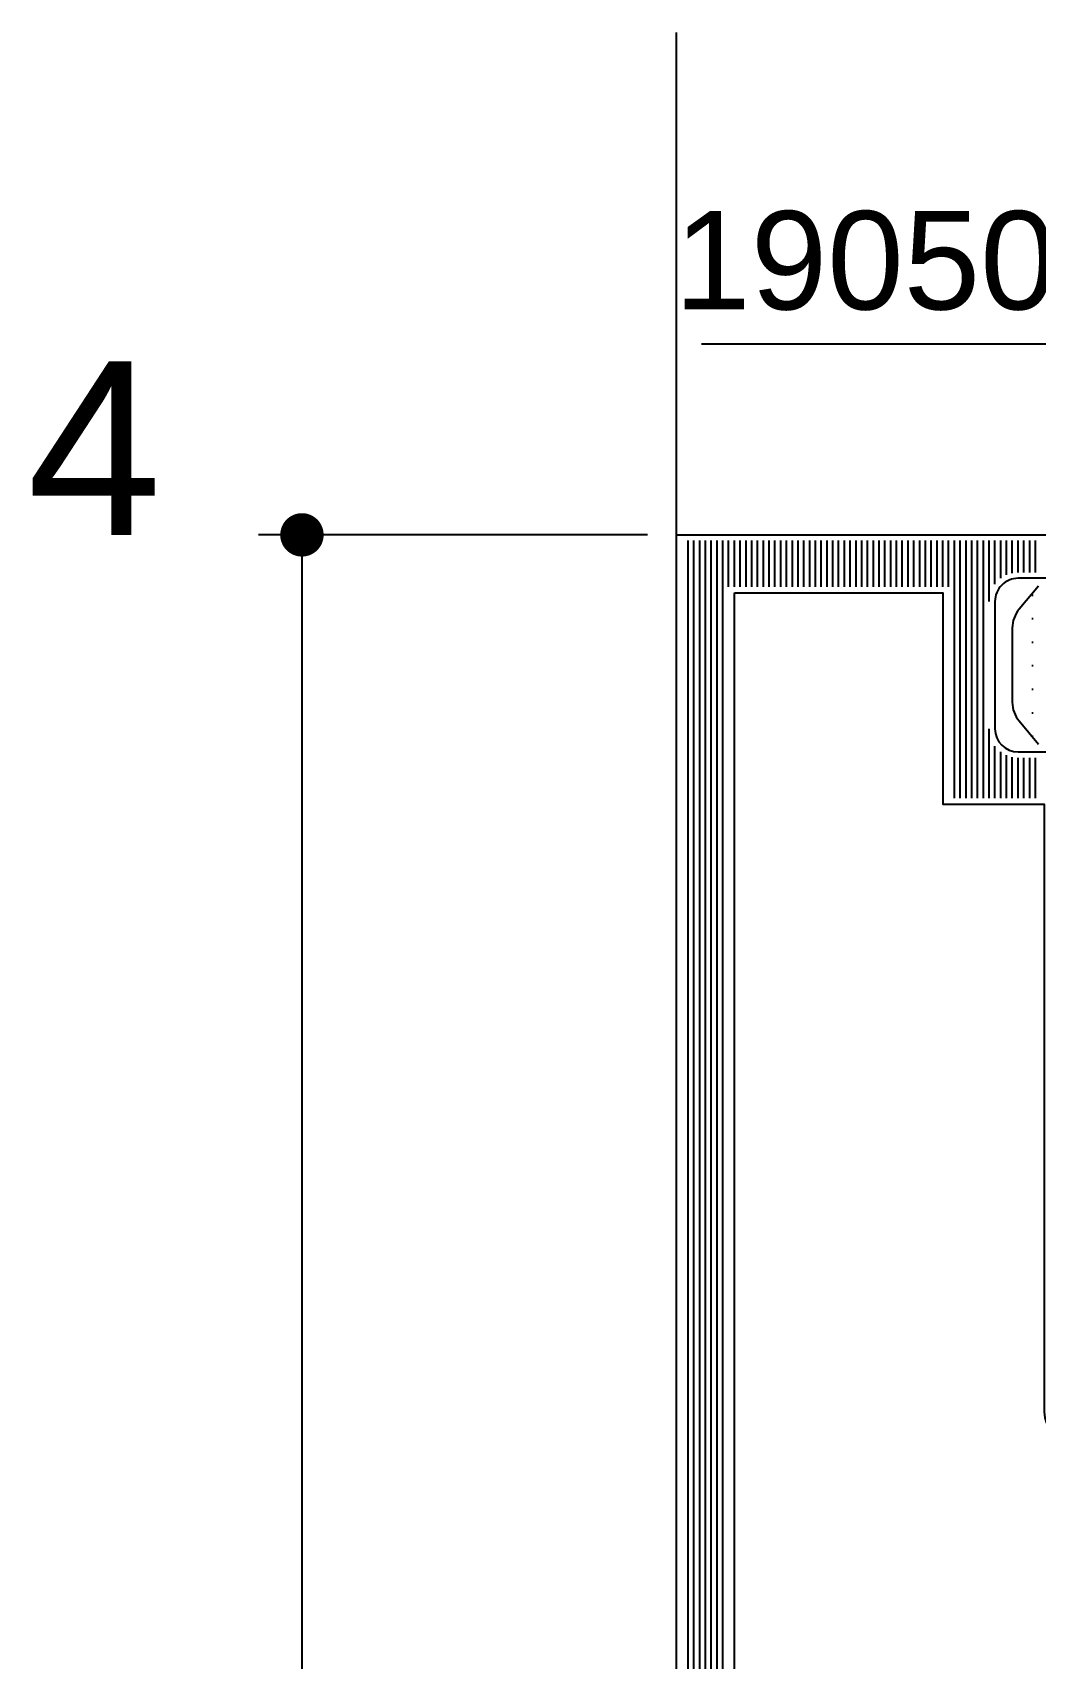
# Model space of a CAD drawing. Extents: x 16 to 197, y 31 to 244.
# Drawn here: x 27.02 to 44.35, y 215.85 to 243.94 of the extents above; entities that cross this region are included whole.
import ezdxf
from ezdxf.enums import TextEntityAlignment as Align

# ---------------------------------------------------------------- set-up
doc = ezdxf.new("R2010")
doc.units = 0
doc.header["$LTSCALE"] = 6
doc.layers.get('0').update_dxf_attribs({"color": 4, "linetype": 'CONTINUOUS'})
doc.layers.get('DEFPOINTS').update_dxf_attribs({"linetype": 'CONTINUOUS'})
for name, color, linetype in [('01TXT', 7, 'CONTINUOUS'), ('DICHT_PAR', 3, 'CONTINUOUS'), ('DICHT_SCH', 3, 'CONTINUOUS'), ('KH_NOR', 7, 'CONTINUOUS'), ('KH_SCH', 3, 'CONTINUOUS'), ('LLMASSE', 7, 'CONTINUOUS'), ('PNR', 7, 'CONTINUOUS')]:
    doc.layers.add(name, color=color, linetype=linetype)
doc.styles.get("Standard").update_dxf_attribs({"font": 'simplex.shx', "width": 0.8})
doc.styles.add('SWISS', font='swiss.ttf')
doc.styles.add('SWISSL', font='swissl.ttf')
doc.dimstyles.new('DOK-1ZU1-PUNKT', dxfattribs={"dimscale": 0, "dimtxt": 3, "dimasz": 1.5, "dimexe": 1.5, "dimexo": 0.6, "dimgap": 1.5, "dimtad": 0, "dimdsep": 46, "dimtxsty": 'Standard', "dimblk": 'PUNKT', "dimblk1": 'PUNKT', "dimblk2": 'PUNKT', "dimcen": 0, "dimclrd": 2, "dimclre": 2, "dimclrt": 7, "dimadec": 0, "dimazin": 0, "dimtfac": 0.7, "dimtofl": 0, "dimtmove": 2, "dimatfit": 3, "dimldrblk": 'PUNKT', "dimfxl": 1, "dimtolj": 1, "dimarcsym": 0})

# ---------------------------------------------------------------- blocks, each defined once
blk = doc.blocks.new('PUNKT')
at = {"color": 0, "linetype": 'CONTINUOUS'}
blk.add_line((-0.5, 0), (-1, 0), dxfattribs=at)
at = {"color": 0, "linetype": 'CONTINUOUS', "const_width": 0.5}
blk.add_lwpolyline([(-0.25, 0, 1), (0.25, 0, 1)], format="xyb", close=True, dxfattribs=at)
blk = doc.blocks.new('*D13')
at = {"layer": 'DEFPOINTS', "color": 0}
for p in [(37.94524129137108, 235.2646643826828), (31.67489795949635, 189.2646643826828), (38.14640862882885, 189.2646643826828)]:
    blk.add_point(p, dxfattribs=at)
at = {"layer": 'LLMASSE', "color": 3, "lineweight": -2}
for p, q in [((37.64524129137108, 235.2646643826828), (30.92489795949636, 235.2646643826828)), ((31.67489795949636, 234.5146643826828), (31.67489795949635, 214.1156167636351)), ((31.67489795949635, 190.0146643826828), (31.67489795949635, 210.4137120017304)), ((37.84640862882885, 189.2646643826828), (30.92489795949635, 189.2646643826828))]:
    blk.add_line(p, q, dxfattribs=at)
at = {"layer": 'LLMASSE', "color": 3, "lineweight": -2, "xscale": 0.75, "yscale": 0.75, "zscale": 0.75}
for p, rotation in [((31.67489795949636, 235.2646643826828), 90), ((31.67489795949635, 189.2646643826828), 270)]:
    blk.add_blockref('PUNKT', p, dxfattribs=dict(at, rotation=rotation))
at = {"layer": 'LLMASSE', "color": 3, "insert": (31.67489795949632, 212.2646643826828), "char_height": 1.7, "attachment_point": 5, "rotation": 90}
blk.add_mtext('\\A1;92', dxfattribs=at)
blk = doc.blocks.new('*X50')
at = {"color": 0}
for p, q in [((0.4, -21.80000000023367), (0.4, 69.80000000013678)), ((0.6000000000000001, -21.80000000032488), (0.6000000000000001, 69.80000000023081)), ((0.8, -21.80000000041609), (0.8, 69.80000000032486)), ((1, -21.8000000005073), (1, 69.80000000041889)), ((1.2, -21.80000000059851), (1.2, 69.80000000051292)), ((1.4, -21.80000000068971), (1.4, 69.80000000060697)), ((1.6, -21.80000000078092), (1.6, 69.800000000701)), ((1.80004375429944, 68.2), (1.8, 69.80000000079504)), ((2, 68.2), (2, 69.80000000088907)), ((2.2, 68.20000000000002), (2.2, 69.80000000098312)), ((2.4, 68.20000000000002), (2.4, 69.80000000107715)), ((2.6, 68.20000000000002), (2.6, 69.80000000117118)), ((2.8, 68.20000000000002), (2.8, 69.80000000126523)), ((3, 68.20000000000002), (3, 69.80000000135927)), ((3.2, 68.20000000000003), (3.2, 69.8000000014533)), ((3.4, 68.20000000000003), (3.4, 69.80000000154735)), ((3.6, 68.20000000000003), (3.6, 69.80000000164138)), ((3.8, 68.20000000000003), (3.8, 69.80000000173541)), ((4, 68.20000000000005), (4, 69.80000000182946)), ((4.2, 68.20000000000005), (4.2, 69.8000000019235)), ((4.4, 68.20000000000005), (4.4, 69.80000000201753)), ((4.600000000000001, 68.20000000000005), (4.600000000000001, 69.80000000211156)), ((4.800000000000001, 68.20000000000005), (4.800000000000001, 69.8000000022056)), ((5, 68.20000000000006), (5, 69.80000000229964)), ((5.2, 68.20000000000006), (5.2, 69.80000000239367)), ((5.4, 68.20000000000006), (5.4, 69.80000000248772)), ((5.600000000000001, 68.20000000000006), (5.600000000000001, 69.80000000258175)), ((5.800000000000001, 68.20000000000006), (5.800000000000001, 69.80000000267579)), ((6, 68.20000000000007), (6, 69.80000000276983)), ((6.2, 68.20000000000007), (6.2, 69.80000000286387)), ((6.4, 68.20000000000007), (6.4, 69.8000000029579)), ((6.600000000000001, 68.20000000000007), (6.600000000000001, 69.80000000305195)), ((6.800000000000001, 68.20000000000007), (6.800000000000001, 69.80000000314598)), ((7, 68.20000000000009), (7, 69.80000000324002)), ((7.2, 68.20000000000009), (7.2, 69.80000000333406)), ((7.4, 68.20000000000009), (7.4, 69.8000000034281)), ((7.600000000000001, 68.20000000000009), (7.600000000000001, 69.80000000352213)), ((7.800000000000001, 68.2000000000001), (7.800000000000001, 69.80000000361616)), ((8, 68.2000000000001), (8, 69.80000000371021)), ((8.200000000000001, 68.2000000000001), (8.200000000000001, 69.80000000380424)), ((8.4, 68.2000000000001), (8.4, 69.80000000389828)), ((8.6, 68.2000000000001), (8.6, 69.80000000399232)), ((8.8, 68.20000000000012), (8.8, 69.80000000408636)), ((9, 68.20000000000012), (9, 69.80000000418039)), ((9.200000000000001, 68.20000000000012), (9.200000000000001, 69.80000000427444)), ((9.400043754295043, 68.20000000000012), (9.4, 69.80000000436847)), ((9.600000000000001, 60.89999999986379), (9.600000000000001, 69.8000000044625)), ((9.8, 60.89999999987258), (9.8, 69.80000000455655)), ((10, 60.89999999988137), (10, 69.80000000465058)), ((10.2, 60.89999999989016), (10.2, 69.80000000474462)), ((10.4, 60.89999999989895), (10.4, 69.80000000483867)), ((10.6, 60.89999999990774), (10.6, 69.8000000049327)), ((10.79999999999967, 67.70000000000003), (10.8, 69.80000000502673)), ((11, 68.30000000781189), (11, 69.80000000512076)), ((11.2, 68.50000000585884), (11.2, 69.80000000521481)), ((11.4, 68.61651514303774), (11.4, 69.80000000530885)), ((11.6, 68.67979589926337), (11.6, 69.80000000540288)), ((11.8, 68.6999999999998), (11.8, 69.80000000549693)), ((12, 68.70000000000724), (12, 69.80000000559096)), ((12.2, 68.70000000001448), (12.2, 69.80000000568499)), ((12.4, 68.70000000002172), (12.4, 69.80000000577904)), ((10.8, 60.89999999991653), (10.8, 63.30000011249562)), ((11, 60.89999999992532), (11, 62.70000007499694)), ((11.2, 60.89999999993412), (11.2, 62.50000005624771)), ((11.4, 60.89999999994291), (11.4, 62.38348489985869)), ((11.6, 60.8999999999517), (11.6, 62.32020412352995)), ((11.8, 60.89999999996049), (11.8, 62.29999999999988)), ((12, 60.89999999996928), (12, 62.29999999999759)), ((12.2, 60.89999999997807), (12.2, 62.29999999999517)), ((12.4, 60.89999999998686), (12.4, 62.29999999999276))]:
    blk.add_line(p, q, dxfattribs=at)
blk = doc.blocks.new('B-LL132346')
at = {"layer": 'KH_NOR'}
blk.add_lwpolyline([(13.49999999993847, 44.50000000006154), (11.80000000000018, 44.50000000000001, 0.414213569999992), (10.99999999999967, 43.70000000000005), (11, 39.30000000000008, 0.41421348000001), (11.79999999999984, 38.50000000000001), (13.50000000014358, 38.4999999999795)], format="xyb", dxfattribs=at)
blk.add_lwpolyline([(4.37543507167959e-05, -46.00000000005127), (4.375424816061013e-05, 45.99999999994873), (4.375424816061013e-05, 45.99999999994873), (14.50000000666388, 46.00000000676643)], dxfattribs=at)
blk.add_lwpolyline([(2.00004375429944, 44.00000000000001), (9.200043754299259, 44.00000000000012), (9.200043754453084, 36.69999999984622), (12.70004375429949, 36.70000000000005), (12.7000437542996, 15.70000000000005, 0.414213562373095), (13.7000437542996, 14.70000000000005), (20.70004375429949, 14.70000000000005), (20.70004375429949, -14.70000000000004), (13.7000437542996, -14.70000000000004, 0.414213562373095), (12.7000437542996, -15.70000000000004), (12.70004375429949, -36.70000000000004), (9.20004375414543, -36.70000000015386), (9.200043754299259, -44.00000000000011), (2.00004375429944, -43.99999999999999), (2.00004375429944, 44.00000000000001)], format="xyb", close=True, dxfattribs=at)
at = {"layer": 'KH_SCH'}
blk.add_blockref('*X50', (0, -23.99999999999999), dxfattribs=at)

msp = doc.modelspace()

# ---------------------------------------------------------------- hatches: boundary and pattern name
at = {"layer": 'DICHT_SCH'}
h = msp.add_hatch(dxfattribs=at)
h.set_pattern_fill('DOTS', color=256, scale=6.5, angle=-90.00000000000001, style=0)
h.set_pattern_definition([(270, (45.92176228880443, 233.4112755885827), (0.4062499999999999, -0.2031250000000001), [0, -0.40625])])
edge = h.paths.add_edge_path()
edge.add_arc((46.89640875533519, 235.4299610117305), 0.5000000000000004, -1.272221872585407e-14, 105.2232402070224)
edge.add_arc((44.13931261022176, 245.5615167089865), 10.00000000000001, -82.88554434381888, -74.7767597929776, ccw=False)
edge.add_arc((45.39640875533518, 235.4896643827289), 0.1500000000000008, 97.11445565618142, 240.0000000000002)
edge.add_arc((45.24640875533518, 235.2298567615936), 0.1499999999999992, -6.821210263296962e-13, 59.999999999999886, ccw=False)
edge.add_line((45.39640875533518, 235.2298567615936), (45.39640875533518, 234.4210147977454))
edge.add_line((45.39640875533518, 234.4210147977454), (45.44129762927854, 234.2534872394943))
edge.add_arc((45.29640875533517, 234.2146643827289), 0.1500000000000076, -89.99999999999682, 15.000000000005627, ccw=False)
edge.add_line((45.29640875533518, 234.0646643827289), (44.76150780353202, 234.0646643827289))
edge.add_arc((44.76150780347049, 234.2146643826487), 0.1499999999198121, -165.00000002350225, -89.99999997649633, ccw=False)
edge.add_line((44.61661892958866, 234.1758415259635), (44.5724864218153, 234.3405462872391))
edge.add_arc((44.47589383918639, 234.3146643827289), 0.09999999999999998, 15.00000000000025, 140.0000000000012)
edge.add_line((44.39928939487449, 234.3789431436975), (44.06338653377569, 233.9786297022204))
edge.add_arc((44.44640875533518, 233.6572358973771), 0.5000000000000001, 140.0000000000009, 180)
edge.add_line((43.94640875533518, 233.6572358973771), (43.94640875533518, 232.3720928680807))
edge.add_arc((44.44640875533518, 232.3720928680807), 0.5000000000000002, 180.0000000000002, 219.9999999999993)
edge.add_line((44.06338653377569, 232.0506990632374), (44.39928939487449, 231.6503856217602))
edge.add_arc((44.47589383920641, 231.7146643826386), 0.0999999999572925, 219.9999999529931, 345.0000000470065)
edge.add_line((44.5724864218153, 231.6887824782186), (44.61661892958867, 231.8534872394943))
edge.add_arc((44.76150780353203, 231.8146643827289), 0.1499999999999996, 89.99999999999977, 164.9999999999999, ccw=False)
edge.add_line((44.76150780353203, 231.9646643827289), (45.29640875533519, 231.9646643827289))
edge.add_arc((45.29640875533518, 231.8146643827289), 0.1500000000000004, -8.58393680451428, 89.99999999999977, ccw=False)
edge.add_line((45.44472849512524, 231.7922756626089), (45.39752892880848, 231.4795901961422))
edge.add_arc((45.49640875525314, 231.4646643826583), 0.09999999992941365, 171.4160631484813, 270.0000000470075)
edge.add_line((45.49640875533518, 231.3646643827289), (45.77054381065859, 231.3646643827289))
edge.add_arc((45.77054381065859, 231.5146643827289), 0.1499999999999968, -90.00000000000001, -10.00000000000015)
edge.add_line((45.91826497361042, 231.4886171560788), (46.02002229614443, 232.0657116093789))
edge.add_arc((46.16774345909626, 232.0396643827289), 0.1499999999999981, 33.71261571377721, 169.9999999999996, ccw=False)
edge.add_arc((44.21293841623674, 230.7353495264112), 2.500000000000001, 10.19230633593429, 33.71261571377801, ccw=False)
edge.add_arc((47.03111212149831, 231.253468860392), 0.3655571821432552, 191.957423447899, 357.8366345207012)
edge.add_line((47.39640875533519, 231.2396694863495), (47.39639003726917, 232.523331345795))
edge.add_arc((47.19639003729043, 232.5233284294404), 0.2000000000000045, 0.0008354740569873116, 180.0008354740567)
edge.add_line((46.99639003731168, 232.5233255130858), (46.99639922314224, 231.7847239078657))
edge.add_arc((46.9733961954347, 231.784723764805), 0.02300302770798568, -180.0003563347002, 0.0003563346957093927, ccw=False)
edge.add_line((46.95039316772716, 231.7847239078657), (46.95039316772716, 231.8909049605198))
edge.add_arc((45.95042736905103, 231.8991754791262), 0.9999999999999978, -0.4738712128819647, 52.82349616045679)
edge.add_arc((46.79640875533519, 233.0146643827289), 0.3999999999999996, 140.4219632427655, 232.8234961604567, ccw=False)
edge.add_line((46.48810574314667, 233.2695158152842), (47.07516373544596, 233.9797011398887))
edge.add_line((47.07516373544596, 233.9797011398887), (47.09640875533519, 233.4721648697135))
edge.add_arc((47.24640875533519, 233.4721648695905), 0.1499999999999999, 179.9999999529953, 360.0000000470047)
edge.add_line((47.39640875533519, 233.4721648697135), (47.39640875533519, 235.4299610117305))
edge = h.paths.add_edge_path(flags=16)
edge.add_line((46.99640875533519, 234.9505278985918), (46.99640875533519, 235.3799610117305))
edge.add_arc((46.84640875533519, 235.3799610117305), 0.1500000000000008, -1.272221872585407e-14, 165)
edge.add_line((46.70151988139182, 235.4187838684959), (46.64938895742335, 235.2242286116))
edge.add_arc((46.26301862690772, 235.327756229641), 0.3999999999999999, -78.15788068679927, -15, ccw=False)
edge.add_arc((46.39640875533518, 234.6915903128881), 0.2500000000000001, 101.842119313201, 186.0290041602307)
edge.add_line((46.147791541899, 234.6653323391805), (46.21344806562863, 234.0436795736105))
edge.add_arc((46.36261839365181, 234.0594343577072), 0.1499999999482606, 186.0290041132243, 320.4219632897709)
edge.add_line((46.47823202326103, 233.9638650706268), (46.76716628580648, 234.3133993172035))
edge.add_arc((45.99640875533519, 234.9505278985918), 0.999999999999997, -39.5780367572354, -1.272221872585407e-14)
edge = h.paths.add_edge_path(flags=16)
edge.add_arc((44.99640875533518, 232.7146643827289), 0.2499999999999982, -90, 0, ccw=False)
edge.add_line((44.99640875533518, 232.4646643827289), (44.49640875533518, 232.4646643827289))
edge.add_arc((44.49640875521212, 232.6146643826058), 0.149999999876937, -180.00000004700632, -89.99999995299368, ccw=False)
edge.add_line((44.34640875533518, 232.6146643827289), (44.34640875533518, 233.4146643827289))
edge.add_arc((44.49640875533518, 233.4146643827289), 0.1500000000000005, 89.99999999999977, 180, ccw=False)
edge.add_line((44.49640875533518, 233.5646643827289), (44.99640875533518, 233.5646643827289))
edge.add_arc((44.99640875533518, 233.3146643827289), 0.25, -2.2737367544323206e-13, 89.99999999999977, ccw=False)
edge.add_line((45.24640875533518, 233.3146643827289), (45.24640875533518, 232.7146643827289))

# ---------------------------------------------------------------- linework, layer by layer
at = {"layer": 'DICHT_PAR'}
msp.add_lwpolyline([(44.39928939487449, 234.3789431436975), (44.06338653377568, 233.9786297022204, 0.1763269807084609), (43.94640875533518, 233.6572358973771), (43.94640875533518, 232.3720928680807, 0.1763269807084611), (44.06338653377569, 232.0506990632374), (44.39928939487449, 231.6503856217602, 0.6068148968758568)], format="xyb", dxfattribs=at)
at = {"layer": 'PNR', "color": 3}
for points in [[(38.1464088330687, 235.2646643826828), (38.14640883306876, 243.9429663293231)], [(46.32801228880443, 235.6456505885827), (46.06090434861926, 238.5587223058383), (38.57859555101004, 238.5587223058383)]]:
    msp.add_lwpolyline(points, dxfattribs=at)

# ---------------------------------------------------------------- block references
at = {"xscale": 0.5, "yscale": 0.5, "zscale": 0.5}
msp.add_blockref('B-LL132346', (38.14638675165352, 212.2646643827084), dxfattribs=at)

# ---------------------------------------------------------------- texts
at = {"layer": '01TXT', "color": 40, "style": 'SWISS'}
msp.add_text('4', height=3, dxfattribs=at).set_placement((26.92489795949635, 235.2646643826828))
at = {"layer": 'PNR', "color": 10, "style": 'SWISSL'}
msp.add_text('190508', height=1.7, dxfattribs=at).set_placement((46.03182026248322, 239.1587223058383), align=Align.RIGHT)

# ---------------------------------------------------------------- dimensions: what is measured, and where the dimension line sits
at = {"layer": 'LLMASSE'}
dim = msp.add_linear_dim(base=(31.67489795949635, 189.2646643826828), p1=(37.94524129137108, 235.2646643826828), p2=(38.14640862882885, 189.2646643826828), angle=90, dimstyle='DOK-1ZU1-PUNKT', override={"dimscale": 0.5, "dimtxt": 3.4, "dimlfac": 2, "dimclrd": 3, "dimclre": 3, "dimclrt": 3}, dxfattribs=at)
dim.commit()
dim.dimension.update_dxf_attribs({"geometry": '*D13', "text_midpoint": (31.67489795949632, 212.2646643826828)})

doc.saveas('drawing.dxf')
